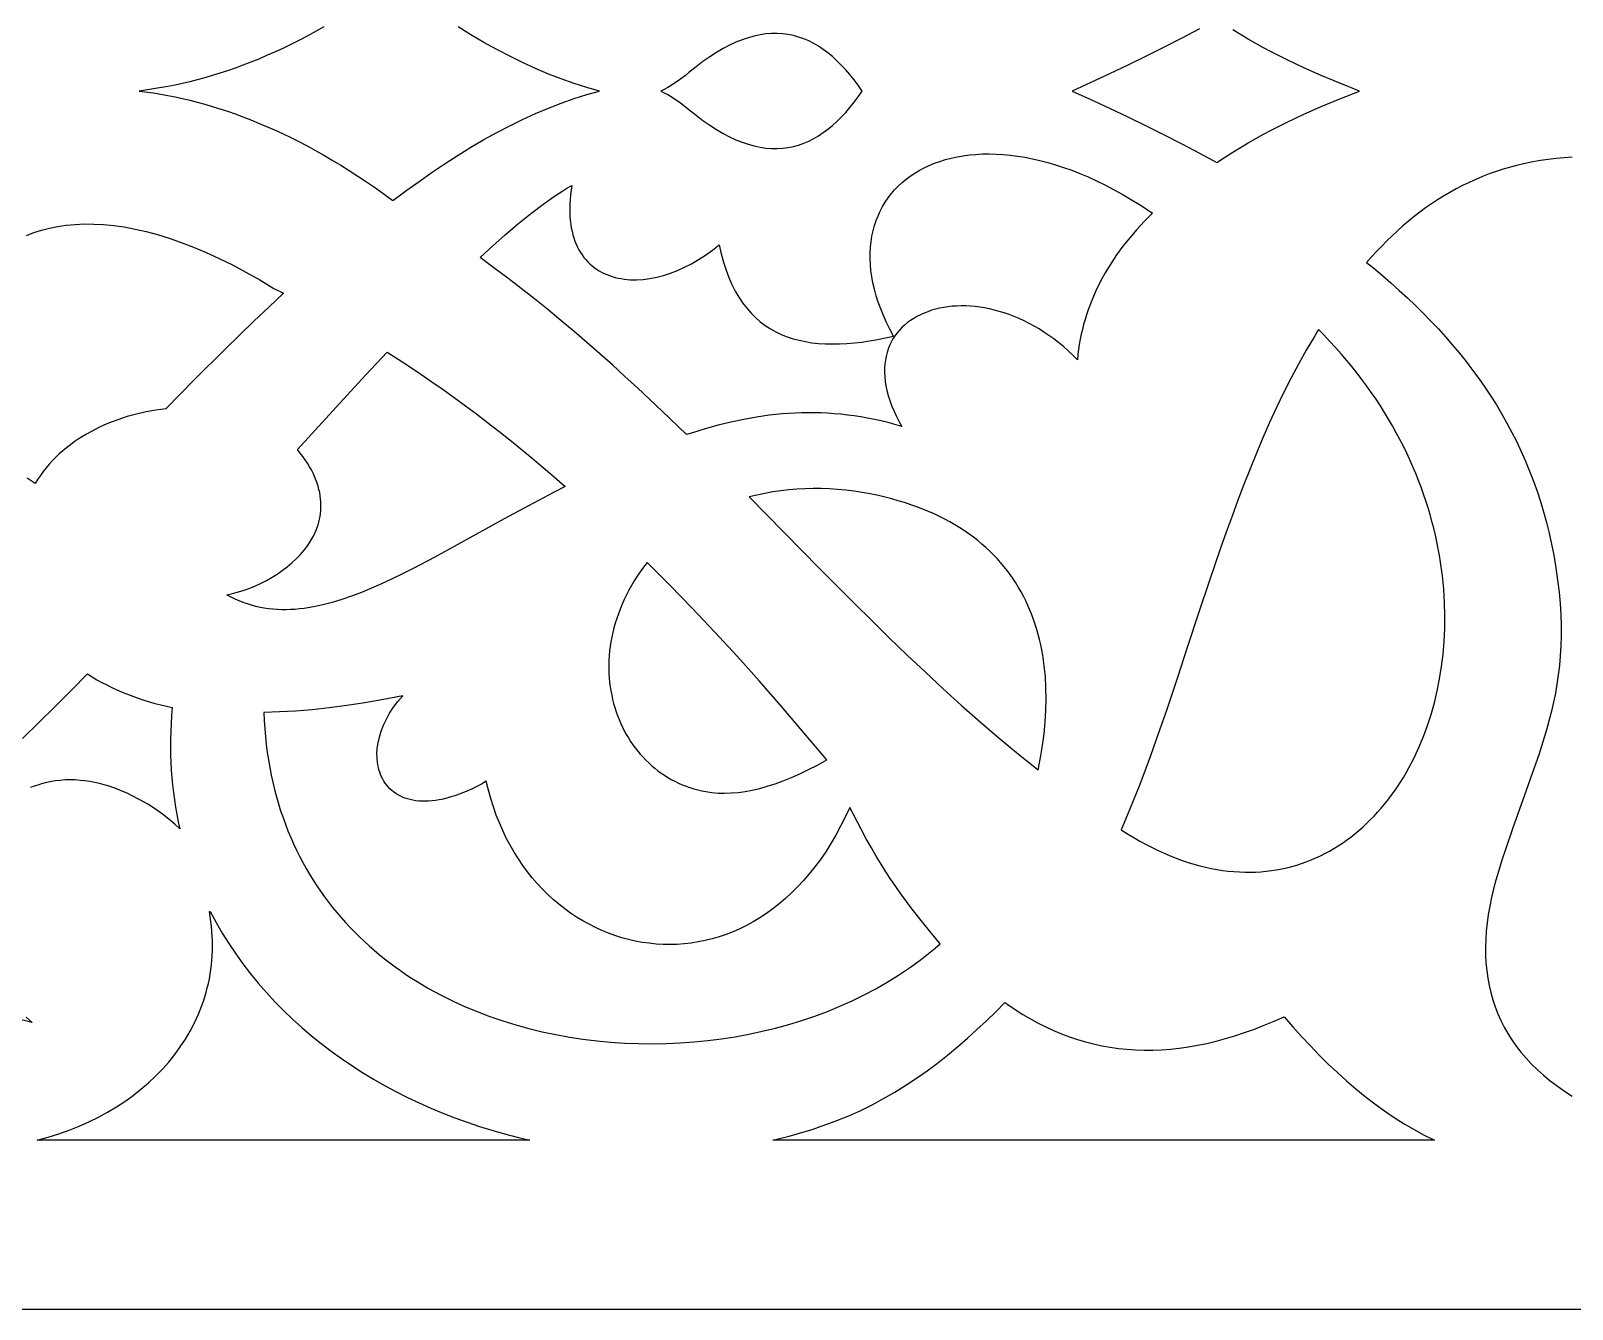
# Model space of a CAD drawing. Extents: x -105 to 105, y -148 to 149.
# Drawn here: x -28.35 to -3.26, y -89.6 to -68.78 of the extents above; entities that cross this region are included whole.
import ezdxf

# ---------------------------------------------------------------- set-up
doc = ezdxf.new("R2010")
doc.units = 0
doc.header["$MEASUREMENT"] = 0
doc.layers.add('LAYER_1', color=18, linetype='CONTINUOUS')

msp = doc.modelspace()

# ---------------------------------------------------------------- linework, layer by layer
at = {"layer": 'LAYER_1'}
for points in [[(-23.584, -68.716), (-23.72, -68.793), (-23.855, -68.866), (-23.989, -68.936), (-24.122, -69.003), (-24.254, -69.067), (-24.386, -69.128), (-24.516, -69.185), (-24.645, -69.24), (-24.774, -69.292), (-24.901, -69.341), (-25.027, -69.387), (-25.153, -69.431), (-25.277, -69.472), (-25.401, -69.51), (-25.524, -69.545), (-25.646, -69.579), (-25.767, -69.609), (-25.887, -69.638), (-26.006, -69.664), (-26.124, -69.687), (-26.358, -69.728), (-26.589, -69.761), (-26.359, -69.793), (-26.125, -69.834), (-26.006, -69.858), (-25.887, -69.884), (-25.767, -69.912), (-25.646, -69.943), (-25.524, -69.976), (-25.402, -70.012), (-25.278, -70.05), (-25.153, -70.091), (-25.028, -70.135), (-24.901, -70.181), (-24.774, -70.23), (-24.646, -70.282), (-24.516, -70.336), (-24.386, -70.394), (-24.255, -70.455), (-24.123, -70.518), (-23.989, -70.585), (-23.855, -70.656), (-23.72, -70.729), (-23.584, -70.805), (-23.447, -70.885), (-23.309, -70.969), (-23.17, -71.056), (-23.03, -71.146), (-22.888, -71.24), (-22.746, -71.338), (-22.603, -71.439), (-22.459, -71.544), (-22.247, -71.386), (-22.035, -71.232), (-21.823, -71.085), (-21.612, -70.943), (-21.4, -70.806), (-21.189, -70.677), (-20.979, -70.553), (-20.768, -70.436), (-20.558, -70.326), (-20.349, -70.223), (-20.139, -70.127), (-19.93, -70.038), (-19.721, -69.957), (-19.512, -69.884), (-19.304, -69.818), (-19.096, -69.761), (-19.304, -69.703), (-19.512, -69.638), (-19.721, -69.565), (-19.93, -69.484), (-20.139, -69.395), (-20.349, -69.299), (-20.558, -69.196), (-20.768, -69.086), (-20.979, -68.969), (-21.189, -68.845), (-21.4, -68.715)], [(-9.332, -68.749), (-9.617, -68.901), (-9.907, -69.049), (-10.2, -69.196), (-10.497, -69.34), (-10.797, -69.482), (-11.1, -69.622), (-11.406, -69.761), (-11.1, -69.899), (-10.797, -70.039), (-10.497, -70.181), (-10.2, -70.326), (-9.907, -70.472), (-9.617, -70.621), (-9.332, -70.772), (-9.05, -70.926), (-8.908, -70.835), (-8.786, -70.756), (-8.663, -70.68), (-8.54, -70.607), (-8.416, -70.535), (-8.29, -70.466), (-8.163, -70.398), (-8.034, -70.332), (-7.903, -70.267), (-7.632, -70.139), (-7.348, -70.013), (-7.048, -69.888), (-6.729, -69.761), (-7.048, -69.634), (-7.348, -69.508), (-7.632, -69.383), (-7.903, -69.255), (-8.034, -69.19), (-8.163, -69.124), (-8.29, -69.056), (-8.416, -68.986), (-8.54, -68.915), (-8.663, -68.841), (-8.786, -68.765)], [(-3.264, -70.838), (-3.397, -70.847), (-3.527, -70.859), (-3.656, -70.874), (-3.782, -70.893), (-3.907, -70.915), (-4.029, -70.94), (-4.15, -70.969), (-4.269, -71), (-4.386, -71.034), (-4.501, -71.071), (-4.614, -71.112), (-4.725, -71.155), (-4.835, -71.201), (-4.942, -71.249), (-5.049, -71.301), (-5.153, -71.355), (-5.256, -71.412), (-5.357, -71.471), (-5.456, -71.533), (-5.554, -71.598), (-5.65, -71.665), (-5.744, -71.734), (-5.838, -71.806), (-5.929, -71.88), (-6.019, -71.957), (-6.108, -72.036), (-6.195, -72.117), (-6.281, -72.2), (-6.365, -72.285), (-6.448, -72.373), (-6.53, -72.462), (-6.61, -72.553), (-6.495, -72.648), (-6.354, -72.767), (-6.215, -72.886), (-6.078, -73.007), (-5.945, -73.13), (-5.815, -73.254), (-5.688, -73.379), (-5.564, -73.506), (-5.443, -73.635), (-5.325, -73.765), (-5.21, -73.897), (-5.098, -74.031), (-4.99, -74.167), (-4.885, -74.304), (-4.783, -74.444), (-4.685, -74.585), (-4.59, -74.728), (-4.498, -74.873), (-4.41, -75.021), (-4.326, -75.17), (-4.245, -75.321), (-4.167, -75.475), (-4.094, -75.631), (-4.024, -75.789), (-3.957, -75.95), (-3.895, -76.112), (-3.836, -76.277), (-3.781, -76.445), (-3.73, -76.615), (-3.683, -76.788), (-3.639, -76.963), (-3.6, -77.141), (-3.565, -77.321), (-3.53, -77.528), (-3.501, -77.728), (-3.478, -77.92), (-3.462, -78.107), (-3.45, -78.287), (-3.445, -78.462), (-3.444, -78.632), (-3.449, -78.798), (-3.458, -78.959), (-3.472, -79.116), (-3.49, -79.27), (-3.512, -79.42), (-3.538, -79.569), (-3.568, -79.715), (-3.601, -79.859), (-3.637, -80.003), (-3.676, -80.145), (-3.718, -80.287), (-3.763, -80.429), (-3.809, -80.571), (-3.909, -80.859), (-4.015, -81.154), (-4.238, -81.777), (-4.352, -82.112), (-4.409, -82.287), (-4.465, -82.468), (-4.508, -82.612), (-4.545, -82.755), (-4.578, -82.896), (-4.606, -83.035), (-4.63, -83.173), (-4.649, -83.308), (-4.662, -83.442), (-4.671, -83.574), (-4.675, -83.704), (-4.674, -83.832), (-4.668, -83.958), (-4.656, -84.082), (-4.639, -84.205), (-4.618, -84.325), (-4.59, -84.443), (-4.558, -84.559), (-4.52, -84.674), (-4.476, -84.786), (-4.427, -84.896), (-4.373, -85.004), (-4.313, -85.109), (-4.247, -85.213), (-4.175, -85.315), (-4.098, -85.414), (-4.015, -85.511), (-3.926, -85.606), (-3.831, -85.698), (-3.73, -85.789), (-3.622, -85.877), (-3.509, -85.962), (-3.39, -86.046), (-3.264, -86.127)], [(-28.422, -72.112), (-28.304, -72.066), (-28.181, -72.027), (-28.052, -71.993), (-27.918, -71.966), (-27.778, -71.946), (-27.634, -71.932), (-27.484, -71.926), (-27.329, -71.927), (-27.169, -71.935), (-27.003, -71.951), (-26.833, -71.975), (-26.657, -72.008), (-26.476, -72.049), (-26.291, -72.098), (-26.1, -72.157), (-25.905, -72.225), (-25.704, -72.302), (-25.499, -72.389), (-25.288, -72.486), (-25.073, -72.593), (-24.853, -72.71), (-24.628, -72.838), (-24.399, -72.977), (-24.242, -73.055), (-24.48, -73.278), (-24.719, -73.504), (-24.958, -73.735), (-25.198, -73.969), (-25.677, -74.447), (-26.158, -74.936), (-26.317, -74.957), (-26.475, -74.985), (-26.632, -75.021), (-26.788, -75.063), (-26.94, -75.114), (-27.016, -75.142), (-27.09, -75.171), (-27.164, -75.203), (-27.236, -75.236), (-27.307, -75.272), (-27.378, -75.309), (-27.447, -75.347), (-27.515, -75.388), (-27.581, -75.431), (-27.646, -75.475), (-27.71, -75.521), (-27.771, -75.57), (-27.832, -75.619), (-27.89, -75.671), (-27.947, -75.725), (-28.001, -75.78), (-28.054, -75.838), (-28.105, -75.897), (-28.153, -75.958), (-28.199, -76.021), (-28.243, -76.085), (-28.285, -76.152), (-28.412, -76.067)], [(-28.49, -80.305), (-28.222, -80.043), (-27.955, -79.781), (-27.692, -79.517), (-27.431, -79.254), (-27.355, -79.301), (-27.277, -79.347), (-27.198, -79.391), (-27.118, -79.433), (-27.035, -79.473), (-26.952, -79.512), (-26.867, -79.549), (-26.781, -79.584), (-26.693, -79.617), (-26.605, -79.649), (-26.515, -79.678), (-26.424, -79.706), (-26.333, -79.732), (-26.24, -79.756), (-26.053, -79.799), (-26.064, -79.93), (-26.072, -80.06), (-26.077, -80.189), (-26.08, -80.317), (-26.081, -80.444), (-26.079, -80.57), (-26.075, -80.695), (-26.068, -80.819), (-26.058, -80.942), (-26.047, -81.064), (-26.033, -81.185), (-26.016, -81.305), (-25.997, -81.424), (-25.976, -81.542), (-25.953, -81.659), (-25.927, -81.775), (-26.011, -81.697), (-26.106, -81.617), (-26.211, -81.536), (-26.325, -81.455), (-26.447, -81.376), (-26.577, -81.301), (-26.714, -81.23), (-26.785, -81.197), (-26.857, -81.166), (-26.93, -81.136), (-27.005, -81.108), (-27.081, -81.083), (-27.158, -81.06), (-27.235, -81.039), (-27.314, -81.021), (-27.393, -81.006), (-27.473, -80.994), (-27.553, -80.986), (-27.634, -80.98), (-27.715, -80.978), (-27.797, -80.98), (-27.878, -80.986), (-27.96, -80.996), (-28.041, -81.01), (-28.123, -81.029), (-28.182, -81.045), (-28.241, -81.063), (-28.299, -81.083), (-28.357, -81.105)], [(-28.432, -84.843), (-28.334, -84.929), (-28.62, -84.861)], [(-51.868, -89.598), (64.584, -89.598)]]:
    msp.add_lwpolyline(points, dxfattribs=at)
for points in [[(-18.098, -69.761), (-18.042, -69.788), (-17.987, -69.818), (-17.931, -69.851), (-17.874, -69.887), (-17.817, -69.926), (-17.759, -69.968), (-17.641, -70.062), (-17.526, -70.155), (-17.413, -70.241), (-17.302, -70.318), (-17.193, -70.388), (-17.086, -70.451), (-16.981, -70.506), (-16.878, -70.554), (-16.776, -70.595), (-16.677, -70.629), (-16.579, -70.656), (-16.483, -70.676), (-16.388, -70.69), (-16.295, -70.697), (-16.204, -70.698), (-16.115, -70.693), (-16.027, -70.681), (-15.941, -70.663), (-15.856, -70.64), (-15.773, -70.611), (-15.691, -70.576), (-15.611, -70.536), (-15.533, -70.49), (-15.456, -70.439), (-15.38, -70.382), (-15.305, -70.321), (-15.232, -70.255), (-15.161, -70.184), (-15.09, -70.108), (-15.021, -70.028), (-14.953, -69.943), (-14.887, -69.854), (-14.822, -69.761), (-14.887, -69.668), (-14.953, -69.579), (-15.021, -69.494), (-15.09, -69.414), (-15.161, -69.338), (-15.232, -69.267), (-15.305, -69.201), (-15.38, -69.139), (-15.456, -69.083), (-15.533, -69.032), (-15.611, -68.986), (-15.691, -68.946), (-15.773, -68.911), (-15.856, -68.882), (-15.941, -68.859), (-16.027, -68.841), (-16.115, -68.83), (-16.204, -68.824), (-16.295, -68.825), (-16.388, -68.832), (-16.483, -68.846), (-16.579, -68.866), (-16.677, -68.893), (-16.776, -68.927), (-16.878, -68.968), (-16.981, -69.016), (-17.086, -69.071), (-17.193, -69.134), (-17.302, -69.204), (-17.413, -69.281), (-17.526, -69.367), (-17.641, -69.46), (-17.7, -69.508), (-17.759, -69.553), (-17.817, -69.596), (-17.874, -69.635), (-17.931, -69.671), (-17.987, -69.704), (-18.042, -69.734)], [(-21.041, -72.474), (-20.835, -72.283), (-20.634, -72.103), (-20.438, -71.936), (-20.248, -71.781), (-20.064, -71.639), (-19.886, -71.511), (-19.799, -71.452), (-19.713, -71.397), (-19.629, -71.345), (-19.546, -71.297), (-19.558, -71.376), (-19.568, -71.452), (-19.575, -71.527), (-19.579, -71.599), (-19.581, -71.669), (-19.581, -71.737), (-19.578, -71.803), (-19.573, -71.866), (-19.565, -71.928), (-19.556, -71.988), (-19.544, -72.045), (-19.53, -72.101), (-19.515, -72.154), (-19.497, -72.205), (-19.477, -72.254), (-19.455, -72.302), (-19.432, -72.347), (-19.406, -72.39), (-19.379, -72.431), (-19.35, -72.47), (-19.32, -72.507), (-19.288, -72.542), (-19.254, -72.575), (-19.219, -72.606), (-19.183, -72.635), (-19.145, -72.662), (-19.105, -72.687), (-19.065, -72.71), (-19.023, -72.731), (-18.979, -72.75), (-18.935, -72.767), (-18.89, -72.783), (-18.843, -72.796), (-18.796, -72.807), (-18.747, -72.816), (-18.698, -72.824), (-18.597, -72.833), (-18.493, -72.834), (-18.386, -72.828), (-18.277, -72.814), (-18.166, -72.792), (-18.053, -72.763), (-17.94, -72.727), (-17.826, -72.683), (-17.711, -72.632), (-17.597, -72.573), (-17.484, -72.507), (-17.371, -72.434), (-17.259, -72.354), (-17.15, -72.266), (-17.117, -72.411), (-17.08, -72.547), (-17.038, -72.676), (-16.992, -72.797), (-16.942, -72.911), (-16.888, -73.018), (-16.829, -73.118), (-16.767, -73.211), (-16.701, -73.297), (-16.631, -73.377), (-16.558, -73.45), (-16.481, -73.517), (-16.4, -73.577), (-16.316, -73.632), (-16.229, -73.681), (-16.138, -73.724), (-16.044, -73.762), (-15.947, -73.794), (-15.848, -73.82), (-15.745, -73.842), (-15.639, -73.859), (-15.53, -73.871), (-15.419, -73.878), (-15.305, -73.88), (-15.189, -73.878), (-15.07, -73.872), (-14.949, -73.862), (-14.826, -73.848), (-14.7, -73.83), (-14.572, -73.808), (-14.443, -73.782), (-14.311, -73.754), (-14.372, -73.641), (-14.427, -73.529), (-14.476, -73.418), (-14.52, -73.309), (-14.559, -73.201), (-14.593, -73.094), (-14.622, -72.989), (-14.646, -72.886), (-14.664, -72.784), (-14.678, -72.684), (-14.687, -72.585), (-14.691, -72.489), (-14.691, -72.394), (-14.686, -72.302), (-14.676, -72.211), (-14.662, -72.123), (-14.644, -72.037), (-14.621, -71.953), (-14.594, -71.871), (-14.563, -71.792), (-14.528, -71.715), (-14.489, -71.641), (-14.446, -71.57), (-14.399, -71.501), (-14.348, -71.434), (-14.293, -71.371), (-14.235, -71.31), (-14.173, -71.253), (-14.108, -71.198), (-14.039, -71.147), (-13.967, -71.098), (-13.892, -71.053), (-13.813, -71.011), (-13.731, -70.973), (-13.646, -70.937), (-13.558, -70.906), (-13.467, -70.877), (-13.374, -70.853), (-13.277, -70.832), (-13.178, -70.815), (-13.076, -70.801), (-12.971, -70.792), (-12.864, -70.786), (-12.755, -70.785), (-12.643, -70.788), (-12.529, -70.794), (-12.413, -70.805), (-12.294, -70.82), (-12.174, -70.84), (-12.051, -70.864), (-11.927, -70.892), (-11.801, -70.925), (-11.673, -70.963), (-11.543, -71.005), (-11.411, -71.052), (-11.278, -71.104), (-11.144, -71.161), (-11.008, -71.223), (-10.871, -71.29), (-10.732, -71.362), (-10.592, -71.439), (-10.452, -71.521), (-10.31, -71.608), (-10.167, -71.701), (-10.094, -71.75), (-10.225, -71.882), (-10.349, -72.016), (-10.466, -72.152), (-10.577, -72.29), (-10.68, -72.431), (-10.775, -72.574), (-10.864, -72.719), (-10.945, -72.867), (-11.018, -73.017), (-11.085, -73.17), (-11.143, -73.324), (-11.17, -73.403), (-11.194, -73.482), (-11.217, -73.561), (-11.237, -73.642), (-11.256, -73.722), (-11.272, -73.804), (-11.287, -73.886), (-11.3, -73.969), (-11.311, -74.052), (-11.319, -74.136), (-11.394, -74.061), (-11.47, -73.99), (-11.547, -73.922), (-11.625, -73.858), (-11.703, -73.797), (-11.782, -73.74), (-11.862, -73.686), (-11.942, -73.636), (-12.023, -73.588), (-12.104, -73.545), (-12.185, -73.504), (-12.266, -73.467), (-12.347, -73.432), (-12.428, -73.402), (-12.509, -73.374), (-12.589, -73.349), (-12.669, -73.328), (-12.749, -73.309), (-12.828, -73.293), (-12.906, -73.281), (-12.984, -73.271), (-13.06, -73.265), (-13.136, -73.261), (-13.21, -73.26), (-13.284, -73.262), (-13.356, -73.267), (-13.426, -73.275), (-13.495, -73.285), (-13.563, -73.298), (-13.629, -73.314), (-13.693, -73.332), (-13.755, -73.354), (-13.815, -73.377), (-13.874, -73.403), (-13.93, -73.432), (-13.983, -73.463), (-14.035, -73.497), (-14.084, -73.533), (-14.13, -73.572), (-14.174, -73.612), (-14.215, -73.656), (-14.253, -73.701), (-14.288, -73.749), (-14.321, -73.799), (-14.35, -73.851), (-14.375, -73.906), (-14.398, -73.962), (-14.417, -74.021), (-14.432, -74.082), (-14.444, -74.145), (-14.452, -74.21), (-14.457, -74.276), (-14.457, -74.345), (-14.454, -74.416), (-14.446, -74.489), (-14.434, -74.563), (-14.418, -74.64), (-14.397, -74.718), (-14.372, -74.798), (-14.342, -74.88), (-14.308, -74.963), (-14.268, -75.048), (-14.224, -75.135), (-14.175, -75.223), (-14.288, -75.191), (-14.401, -75.161), (-14.512, -75.134), (-14.623, -75.11), (-14.734, -75.088), (-14.844, -75.069), (-14.953, -75.052), (-15.061, -75.037), (-15.17, -75.025), (-15.277, -75.016), (-15.384, -75.008), (-15.491, -75.003), (-15.597, -75), (-15.703, -75), (-15.809, -75.001), (-15.914, -75.005), (-16.02, -75.011), (-16.124, -75.019), (-16.229, -75.029), (-16.334, -75.041), (-16.542, -75.07), (-16.75, -75.108), (-16.959, -75.152), (-17.167, -75.204), (-17.376, -75.261), (-17.585, -75.326), (-17.682, -75.355), (-18.079, -74.973), (-18.481, -74.595), (-18.684, -74.408), (-18.888, -74.222), (-19.094, -74.038), (-19.302, -73.856), (-19.512, -73.676), (-19.724, -73.497), (-19.937, -73.321), (-20.153, -73.147), (-20.372, -72.975), (-20.592, -72.806), (-20.816, -72.639)], [(-7.309, -73.732), (-7.393, -73.643), (-7.461, -73.758), (-7.593, -73.981), (-7.72, -74.208), (-7.843, -74.44), (-7.962, -74.677), (-8.077, -74.917), (-8.189, -75.161), (-8.298, -75.408), (-8.404, -75.659), (-8.507, -75.912), (-8.607, -76.167), (-8.705, -76.425), (-8.801, -76.684), (-8.895, -76.945), (-8.988, -77.207), (-9.168, -77.734), (-9.345, -78.262), (-9.518, -78.789), (-9.691, -79.313), (-9.865, -79.83), (-10.042, -80.339), (-10.131, -80.589), (-10.223, -80.837), (-10.315, -81.081), (-10.41, -81.321), (-10.506, -81.558), (-10.604, -81.79), (-10.503, -81.855), (-10.402, -81.917), (-10.301, -81.975), (-10.201, -82.03), (-10.102, -82.081), (-10.003, -82.129), (-9.905, -82.174), (-9.807, -82.216), (-9.709, -82.255), (-9.613, -82.29), (-9.516, -82.322), (-9.421, -82.352), (-9.326, -82.378), (-9.232, -82.401), (-9.138, -82.421), (-9.046, -82.438), (-8.954, -82.453), (-8.862, -82.464), (-8.772, -82.473), (-8.682, -82.478), (-8.593, -82.481), (-8.504, -82.481), (-8.417, -82.479), (-8.33, -82.474), (-8.245, -82.466), (-8.16, -82.455), (-8.076, -82.442), (-7.993, -82.427), (-7.911, -82.409), (-7.83, -82.388), (-7.749, -82.365), (-7.67, -82.34), (-7.592, -82.312), (-7.515, -82.281), (-7.438, -82.249), (-7.363, -82.214), (-7.289, -82.177), (-7.216, -82.138), (-7.144, -82.096), (-7.074, -82.053), (-7.004, -82.007), (-6.936, -81.959), (-6.868, -81.909), (-6.802, -81.858), (-6.737, -81.804), (-6.674, -81.748), (-6.611, -81.69), (-6.55, -81.631), (-6.49, -81.569), (-6.432, -81.506), (-6.374, -81.441), (-6.318, -81.374), (-6.264, -81.306), (-6.211, -81.235), (-6.159, -81.164), (-6.108, -81.09), (-6.059, -81.015), (-6.012, -80.939), (-5.966, -80.861), (-5.921, -80.781), (-5.836, -80.618), (-5.758, -80.449), (-5.685, -80.274), (-5.619, -80.095), (-5.56, -79.911), (-5.507, -79.723), (-5.461, -79.531), (-5.422, -79.334), (-5.39, -79.134), (-5.365, -78.931), (-5.348, -78.724), (-5.338, -78.515), (-5.336, -78.303), (-5.341, -78.089), (-5.355, -77.872), (-5.377, -77.654), (-5.39, -77.545), (-5.406, -77.435), (-5.424, -77.324), (-5.445, -77.214), (-5.467, -77.103), (-5.491, -76.992), (-5.518, -76.881), (-5.547, -76.77), (-5.578, -76.658), (-5.611, -76.547), (-5.646, -76.435), (-5.684, -76.324), (-5.724, -76.212), (-5.766, -76.101), (-5.811, -75.989), (-5.858, -75.878), (-5.907, -75.767), (-5.958, -75.656), (-6.012, -75.546), (-6.068, -75.435), (-6.127, -75.325), (-6.188, -75.215), (-6.252, -75.106), (-6.318, -74.997), (-6.386, -74.888), (-6.457, -74.78), (-6.531, -74.673), (-6.607, -74.566), (-6.686, -74.459), (-6.767, -74.353), (-6.851, -74.248), (-6.937, -74.143), (-7.026, -74.039), (-7.118, -73.936), (-7.212, -73.834)], [(-24.013, -75.6), (-23.264, -74.779), (-22.904, -74.389), (-22.554, -74.012), (-22.372, -74.129), (-22.189, -74.248), (-22.007, -74.37), (-21.826, -74.494), (-21.644, -74.622), (-21.462, -74.752), (-21.281, -74.885), (-21.1, -75.02), (-20.918, -75.158), (-20.737, -75.299), (-20.556, -75.443), (-20.376, -75.589), (-20.195, -75.738), (-20.015, -75.889), (-19.834, -76.043), (-19.654, -76.2), (-19.845, -76.3), (-20.254, -76.515), (-20.651, -76.73), (-21.412, -77.152), (-21.776, -77.35), (-22.13, -77.536), (-22.304, -77.624), (-22.474, -77.707), (-22.643, -77.785), (-22.808, -77.858), (-22.972, -77.925), (-23.133, -77.986), (-23.292, -78.041), (-23.448, -78.089), (-23.603, -78.129), (-23.755, -78.162), (-23.905, -78.186), (-23.979, -78.195), (-24.052, -78.202), (-24.125, -78.206), (-24.198, -78.208), (-24.27, -78.208), (-24.341, -78.205), (-24.412, -78.2), (-24.483, -78.192), (-24.553, -78.182), (-24.622, -78.169), (-24.691, -78.154), (-24.76, -78.135), (-24.828, -78.114), (-24.896, -78.09), (-24.963, -78.063), (-25.029, -78.033), (-25.095, -78.001), (-25.161, -77.965), (-25.069, -77.944), (-24.976, -77.918), (-24.883, -77.888), (-24.79, -77.854), (-24.697, -77.817), (-24.606, -77.775), (-24.516, -77.729), (-24.428, -77.679), (-24.342, -77.626), (-24.26, -77.57), (-24.18, -77.509), (-24.104, -77.446), (-24.032, -77.379), (-23.965, -77.309), (-23.902, -77.235), (-23.845, -77.159), (-23.794, -77.08), (-23.749, -76.998), (-23.71, -76.913), (-23.679, -76.825), (-23.666, -76.78), (-23.655, -76.735), (-23.646, -76.689), (-23.639, -76.642), (-23.634, -76.595), (-23.632, -76.547), (-23.631, -76.499), (-23.633, -76.45), (-23.637, -76.401), (-23.644, -76.351), (-23.652, -76.3), (-23.664, -76.249), (-23.678, -76.197), (-23.694, -76.145), (-23.713, -76.093), (-23.735, -76.04), (-23.76, -75.986), (-23.787, -75.932), (-23.817, -75.878), (-23.85, -75.823), (-23.886, -75.768), (-23.926, -75.712), (-23.968, -75.656)], [(-11.955, -80.814), (-11.917, -80.616), (-11.886, -80.42), (-11.861, -80.227), (-11.843, -80.035), (-11.831, -79.847), (-11.827, -79.661), (-11.83, -79.477), (-11.84, -79.297), (-11.858, -79.12), (-11.883, -78.947), (-11.898, -78.862), (-11.916, -78.777), (-11.935, -78.694), (-11.956, -78.611), (-11.979, -78.529), (-12.004, -78.449), (-12.031, -78.369), (-12.06, -78.291), (-12.091, -78.213), (-12.124, -78.137), (-12.159, -78.062), (-12.196, -77.987), (-12.236, -77.914), (-12.277, -77.843), (-12.32, -77.772), (-12.366, -77.703), (-12.414, -77.635), (-12.463, -77.568), (-12.515, -77.502), (-12.569, -77.438), (-12.626, -77.375), (-12.684, -77.314), (-12.745, -77.254), (-12.808, -77.195), (-12.873, -77.138), (-12.941, -77.082), (-13.01, -77.027), (-13.082, -76.975), (-13.157, -76.923), (-13.233, -76.873), (-13.312, -76.825), (-13.394, -76.778), (-13.477, -76.733), (-13.563, -76.69), (-13.652, -76.648), (-13.743, -76.608), (-13.836, -76.569), (-13.932, -76.533), (-14.03, -76.498), (-14.13, -76.464), (-14.233, -76.433), (-14.339, -76.403), (-14.447, -76.375), (-14.557, -76.35), (-14.689, -76.322), (-14.822, -76.298), (-14.954, -76.278), (-15.088, -76.262), (-15.221, -76.249), (-15.354, -76.24), (-15.488, -76.236), (-15.621, -76.235), (-15.753, -76.238), (-15.886, -76.245), (-16.017, -76.256), (-16.148, -76.271), (-16.278, -76.29), (-16.407, -76.313), (-16.534, -76.34), (-16.66, -76.371), (-15.521, -77.53), (-14.953, -78.101), (-14.667, -78.385), (-14.38, -78.666), (-14.09, -78.945), (-13.798, -79.221), (-13.502, -79.495), (-13.203, -79.766), (-12.899, -80.033), (-12.59, -80.297), (-12.276, -80.557)], [(-18.322, -77.439), (-18.379, -77.514), (-18.433, -77.588), (-18.483, -77.663), (-18.531, -77.739), (-18.576, -77.814), (-18.619, -77.89), (-18.658, -77.967), (-18.695, -78.043), (-18.73, -78.119), (-18.761, -78.196), (-18.79, -78.272), (-18.817, -78.349), (-18.84, -78.425), (-18.862, -78.501), (-18.881, -78.577), (-18.897, -78.653), (-18.911, -78.729), (-18.922, -78.804), (-18.932, -78.879), (-18.938, -78.954), (-18.943, -79.028), (-18.945, -79.101), (-18.945, -79.175), (-18.943, -79.247), (-18.938, -79.319), (-18.932, -79.391), (-18.923, -79.461), (-18.912, -79.531), (-18.899, -79.6), (-18.884, -79.668), (-18.867, -79.736), (-18.848, -79.802), (-18.827, -79.868), (-18.804, -79.932), (-18.779, -79.996), (-18.752, -80.058), (-18.724, -80.119), (-18.693, -80.179), (-18.661, -80.238), (-18.627, -80.295), (-18.592, -80.351), (-18.554, -80.406), (-18.515, -80.459), (-18.475, -80.511), (-18.433, -80.561), (-18.389, -80.61), (-18.343, -80.657), (-18.296, -80.703), (-18.248, -80.747), (-18.198, -80.789), (-18.147, -80.829), (-18.094, -80.867), (-18.04, -80.904), (-17.985, -80.939), (-17.928, -80.971), (-17.87, -81.002), (-17.811, -81.031), (-17.751, -81.057), (-17.689, -81.082), (-17.626, -81.104), (-17.562, -81.124), (-17.497, -81.142), (-17.431, -81.157), (-17.364, -81.17), (-17.266, -81.184), (-17.164, -81.193), (-17.06, -81.195), (-16.953, -81.192), (-16.842, -81.183), (-16.728, -81.167), (-16.611, -81.145), (-16.49, -81.117), (-16.366, -81.083), (-16.239, -81.042), (-16.108, -80.995), (-15.973, -80.941), (-15.835, -80.879), (-15.693, -80.812), (-15.548, -80.737), (-15.399, -80.654), (-15.764, -80.216), (-16.129, -79.789), (-16.493, -79.372), (-16.857, -78.966), (-17.221, -78.571), (-17.587, -78.184), (-17.954, -77.807)], [(-13.552, -83.648), (-13.797, -83.347), (-14.007, -83.081), (-14.101, -82.957), (-14.19, -82.836), (-14.275, -82.717), (-14.356, -82.598), (-14.436, -82.477), (-14.514, -82.352), (-14.592, -82.222), (-14.672, -82.085), (-14.754, -81.939), (-14.839, -81.782), (-15.025, -81.429), (-15.097, -81.585), (-15.172, -81.734), (-15.25, -81.878), (-15.331, -82.016), (-15.415, -82.148), (-15.502, -82.275), (-15.591, -82.395), (-15.682, -82.51), (-15.776, -82.619), (-15.872, -82.722), (-15.97, -82.82), (-16.07, -82.912), (-16.171, -82.998), (-16.275, -83.079), (-16.38, -83.155), (-16.486, -83.225), (-16.594, -83.29), (-16.703, -83.349), (-16.813, -83.403), (-16.924, -83.452), (-17.036, -83.495), (-17.149, -83.533), (-17.262, -83.567), (-17.376, -83.595), (-17.49, -83.618), (-17.605, -83.636), (-17.719, -83.649), (-17.834, -83.657), (-17.948, -83.66), (-18.062, -83.658), (-18.176, -83.652), (-18.289, -83.64), (-18.402, -83.624), (-18.514, -83.604), (-18.625, -83.578), (-18.735, -83.548), (-18.845, -83.514), (-18.952, -83.475), (-19.059, -83.431), (-19.164, -83.383), (-19.268, -83.33), (-19.37, -83.274), (-19.47, -83.213), (-19.568, -83.147), (-19.664, -83.077), (-19.758, -83.004), (-19.85, -82.926), (-19.939, -82.843), (-20.026, -82.757), (-20.11, -82.667), (-20.191, -82.573), (-20.269, -82.475), (-20.345, -82.372), (-20.417, -82.266), (-20.486, -82.157), (-20.551, -82.043), (-20.614, -81.926), (-20.672, -81.805), (-20.727, -81.68), (-20.778, -81.551), (-20.825, -81.419), (-20.867, -81.284), (-20.906, -81.145), (-20.94, -81.002), (-21.018, -81.046), (-21.094, -81.085), (-21.169, -81.122), (-21.242, -81.155), (-21.313, -81.185), (-21.383, -81.212), (-21.45, -81.236), (-21.517, -81.257), (-21.581, -81.275), (-21.644, -81.29), (-21.706, -81.303), (-21.765, -81.313), (-21.823, -81.32), (-21.879, -81.324), (-21.933, -81.326), (-21.986, -81.326), (-22.037, -81.323), (-22.086, -81.318), (-22.133, -81.31), (-22.179, -81.3), (-22.223, -81.289), (-22.265, -81.275), (-22.305, -81.258), (-22.343, -81.24), (-22.38, -81.221), (-22.415, -81.199), (-22.448, -81.175), (-22.479, -81.15), (-22.508, -81.123), (-22.535, -81.094), (-22.561, -81.064), (-22.585, -81.033), (-22.606, -81), (-22.626, -80.965), (-22.644, -80.929), (-22.66, -80.893), (-22.674, -80.854), (-22.687, -80.815), (-22.697, -80.775), (-22.705, -80.734), (-22.712, -80.692), (-22.716, -80.649), (-22.718, -80.605), (-22.719, -80.56), (-22.714, -80.469), (-22.701, -80.376), (-22.68, -80.281), (-22.65, -80.184), (-22.613, -80.087), (-22.567, -79.99), (-22.513, -79.893), (-22.45, -79.797), (-22.379, -79.702), (-22.299, -79.609), (-22.612, -79.67), (-22.915, -79.723), (-23.21, -79.768), (-23.497, -79.805), (-23.776, -79.835), (-24.046, -79.857), (-24.308, -79.872), (-24.561, -79.88), (-24.555, -80.013), (-24.546, -80.145), (-24.535, -80.275), (-24.521, -80.403), (-24.505, -80.53), (-24.486, -80.654), (-24.465, -80.777), (-24.441, -80.899), (-24.415, -81.018), (-24.386, -81.136), (-24.355, -81.253), (-24.322, -81.367), (-24.287, -81.48), (-24.249, -81.591), (-24.21, -81.7), (-24.168, -81.808), (-24.124, -81.914), (-24.077, -82.019), (-24.029, -82.121), (-23.979, -82.222), (-23.927, -82.322), (-23.873, -82.419), (-23.816, -82.515), (-23.758, -82.609), (-23.698, -82.702), (-23.637, -82.793), (-23.573, -82.882), (-23.508, -82.97), (-23.441, -83.056), (-23.372, -83.14), (-23.301, -83.222), (-23.229, -83.303), (-23.156, -83.383), (-23.08, -83.46), (-23.003, -83.536), (-22.925, -83.61), (-22.845, -83.683), (-22.764, -83.754), (-22.681, -83.823), (-22.597, -83.891), (-22.511, -83.957), (-22.425, -84.021), (-22.337, -84.084), (-22.247, -84.145), (-22.157, -84.205), (-22.065, -84.263), (-21.878, -84.374), (-21.687, -84.478), (-21.491, -84.576), (-21.292, -84.667), (-21.089, -84.752), (-20.882, -84.83), (-20.673, -84.902), (-20.461, -84.968), (-20.246, -85.027), (-20.029, -85.08), (-19.809, -85.127), (-19.588, -85.167), (-19.366, -85.201), (-19.142, -85.228), (-18.917, -85.25), (-18.691, -85.265), (-18.465, -85.273), (-18.238, -85.276), (-18.012, -85.272), (-17.786, -85.262), (-17.56, -85.246), (-17.335, -85.224), (-17.111, -85.195), (-16.889, -85.161), (-16.667, -85.12), (-16.448, -85.073), (-16.231, -85.02), (-16.016, -84.961), (-15.804, -84.896), (-15.594, -84.825), (-15.388, -84.748), (-15.185, -84.664), (-14.986, -84.575), (-14.79, -84.48), (-14.599, -84.379), (-14.412, -84.272), (-14.229, -84.159), (-14.052, -84.04), (-13.88, -83.915), (-13.795, -83.851), (-13.713, -83.785), (-13.631, -83.717)], [(-20.23, -86.846), (-28.249, -86.846), (-28.072, -86.798), (-27.899, -86.744), (-27.731, -86.684), (-27.567, -86.619), (-27.408, -86.548), (-27.254, -86.472), (-27.105, -86.391), (-26.961, -86.304), (-26.822, -86.213), (-26.689, -86.118), (-26.561, -86.017), (-26.439, -85.912), (-26.323, -85.803), (-26.213, -85.69), (-26.109, -85.573), (-26.012, -85.452), (-25.921, -85.328), (-25.837, -85.2), (-25.759, -85.068), (-25.689, -84.934), (-25.626, -84.796), (-25.57, -84.655), (-25.545, -84.584), (-25.521, -84.512), (-25.5, -84.439), (-25.481, -84.366), (-25.463, -84.292), (-25.448, -84.217), (-25.434, -84.142), (-25.423, -84.067), (-25.413, -83.99), (-25.406, -83.914), (-25.4, -83.836), (-25.397, -83.759), (-25.396, -83.68), (-25.397, -83.602), (-25.4, -83.523), (-25.405, -83.443), (-25.412, -83.363), (-25.422, -83.283), (-25.434, -83.203), (-25.448, -83.122), (-25.433, -83.122), (-25.338, -83.299), (-25.237, -83.474), (-25.131, -83.644), (-25.019, -83.811), (-24.901, -83.975), (-24.779, -84.134), (-24.651, -84.29), (-24.518, -84.442), (-24.381, -84.59), (-24.239, -84.735), (-24.092, -84.875), (-23.941, -85.011), (-23.786, -85.144), (-23.627, -85.272), (-23.464, -85.396), (-23.297, -85.516), (-23.127, -85.632), (-22.953, -85.744), (-22.775, -85.851), (-22.595, -85.954), (-22.411, -86.053), (-22.225, -86.148), (-22.035, -86.238), (-21.843, -86.324), (-21.649, -86.405), (-21.452, -86.482), (-21.253, -86.554), (-21.052, -86.622), (-20.849, -86.685), (-20.644, -86.743), (-20.438, -86.797)], [(-5.508, -86.846), (-16.276, -86.846), (-16.144, -86.814), (-16.012, -86.78), (-15.881, -86.743), (-15.75, -86.704), (-15.621, -86.664), (-15.491, -86.62), (-15.363, -86.575), (-15.235, -86.527), (-15.039, -86.447), (-14.846, -86.361), (-14.657, -86.268), (-14.472, -86.168), (-14.29, -86.063), (-14.111, -85.952), (-13.936, -85.836), (-13.765, -85.715), (-13.596, -85.589), (-13.431, -85.459), (-13.268, -85.324), (-13.109, -85.186), (-12.953, -85.045), (-12.799, -84.901), (-12.648, -84.753), (-12.5, -84.604), (-12.452, -84.637), (-12.33, -84.72), (-12.207, -84.797), (-12.083, -84.87), (-11.959, -84.938), (-11.833, -85.001), (-11.706, -85.06), (-11.578, -85.113), (-11.449, -85.162), (-11.319, -85.206), (-11.187, -85.245), (-11.055, -85.279), (-10.921, -85.308), (-10.786, -85.332), (-10.65, -85.352), (-10.512, -85.366), (-10.373, -85.375), (-10.233, -85.38), (-10.092, -85.379), (-9.949, -85.373), (-9.804, -85.363), (-9.659, -85.347), (-9.511, -85.326), (-9.363, -85.3), (-9.213, -85.269), (-9.061, -85.233), (-8.908, -85.192), (-8.753, -85.146), (-8.597, -85.094), (-8.438, -85.037), (-8.279, -84.975), (-8.117, -84.908), (-7.954, -84.836), (-7.813, -84.998), (-7.67, -85.156), (-7.526, -85.31), (-7.381, -85.46), (-7.234, -85.605), (-7.086, -85.745), (-6.936, -85.88), (-6.785, -86.01), (-6.632, -86.135), (-6.477, -86.255), (-6.32, -86.369), (-6.162, -86.476), (-6.001, -86.578), (-5.839, -86.674), (-5.675, -86.763)]]:
    msp.add_lwpolyline(points, close=True, dxfattribs=at)

doc.saveas('drawing.dxf')
